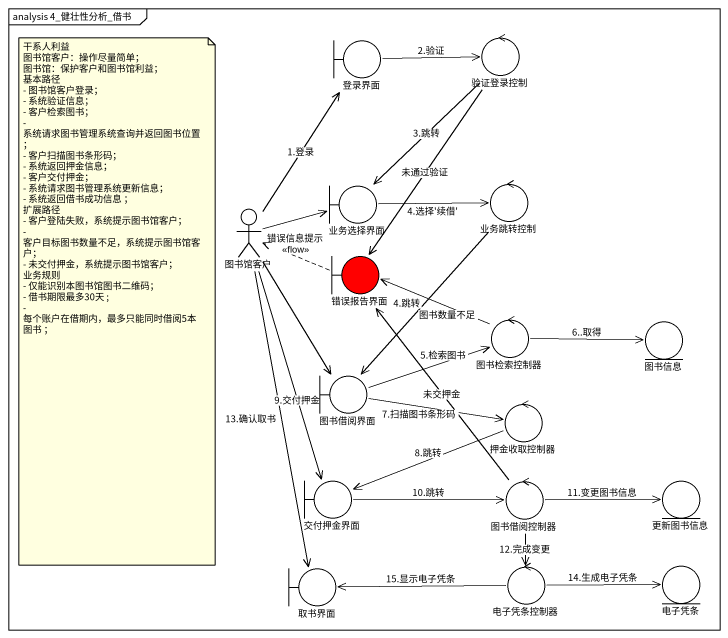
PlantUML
@startuml
mainframe analysis 4_健壮性分析_借书
control 验证登录控制
boundary 登录界面
boundary 业务选择界面
control 业务跳转控制
actor 图书馆客户
boundary 错误报告界面 #FF0000
control 图书检索控制器
entity 图书信息
boundary 图书借阅界面
control 押金收取控制器
boundary 交付押金界面
control 图书借阅控制器
entity 更新图书信息
boundary 取书界面
control 电子凭条控制器
entity 电子凭条
验证登录控制 --> 业务选择界面 : 3.跳转
验证登录控制 --> 错误报告界面 : 未通过验证
登录界面 -right-> 验证登录控制 : 2.验证
业务选择界面 -right-> 业务跳转控制 : 4.选择'续借'
业务跳转控制 --> 图书借阅界面 : 4.跳转
图书馆客户 -up-> 登录界面 : 1.登录
图书馆客户 -right-> 业务选择界面
图书馆客户 --> 图书借阅界面
图书馆客户 --> 交付押金界面 : 9.交付押金
图书馆客户 --> 取书界面 : 13.确认取书
错误报告界面 .left.> 图书馆客户 : 错误信息提示\n<<flow>>
图书检索控制器 -left-> 错误报告界面 : 图书数量不足
图书检索控制器 -right-> 图书信息 : 6..取得
图书借阅界面 -right-> 图书检索控制器 : 5.检索图书
图书借阅界面 -right-> 押金收取控制器 : 7.扫描图书条形码
押金收取控制器 -left-> 交付押金界面 : 8.跳转
交付押金界面 -right-> 图书借阅控制器 : 10.跳转
图书借阅控制器 -up-> 错误报告界面 : 未交押金
图书借阅控制器 -right-> 更新图书信息 : 11.变更图书信息
图书借阅控制器 --> 电子凭条控制器 : 12.完成变更
电子凭条控制器 -left-> 取书界面 : 15.显示电子凭条
电子凭条控制器 -right-> 电子凭条 : 14.生成电子凭条
note as N1
  干系人利益
  图书馆客户：操作尽量简单；
  图书馆：保护客户和图书馆利益；
  基本路径
  - 图书馆客户登录；
  - 系统验证信息；
  - 客户检索图书；
  - 系统请求图书管理系统查询并返回图书位置；
  - 客户扫描图书条形码；
  - 系统返回押金信息；
  - 客户交付押金；
  - 系统请求图书管理系统更新信息；
  - 系统返回借书成功信息 ；
  扩展路径
  - 客户登陆失败，系统提示图书馆客户；
  - 客户目标图书数量不足，系统提示图书馆客户；
  - 未交付押金，系统提示图书馆客户；
  业务规则
  - 仅能识别本图书馆图书二维码；
  - 借书期限最多30天 ;
  - 每个账户在借期内，最多只能同时借阅5本图书 ；
end note
@enduml
